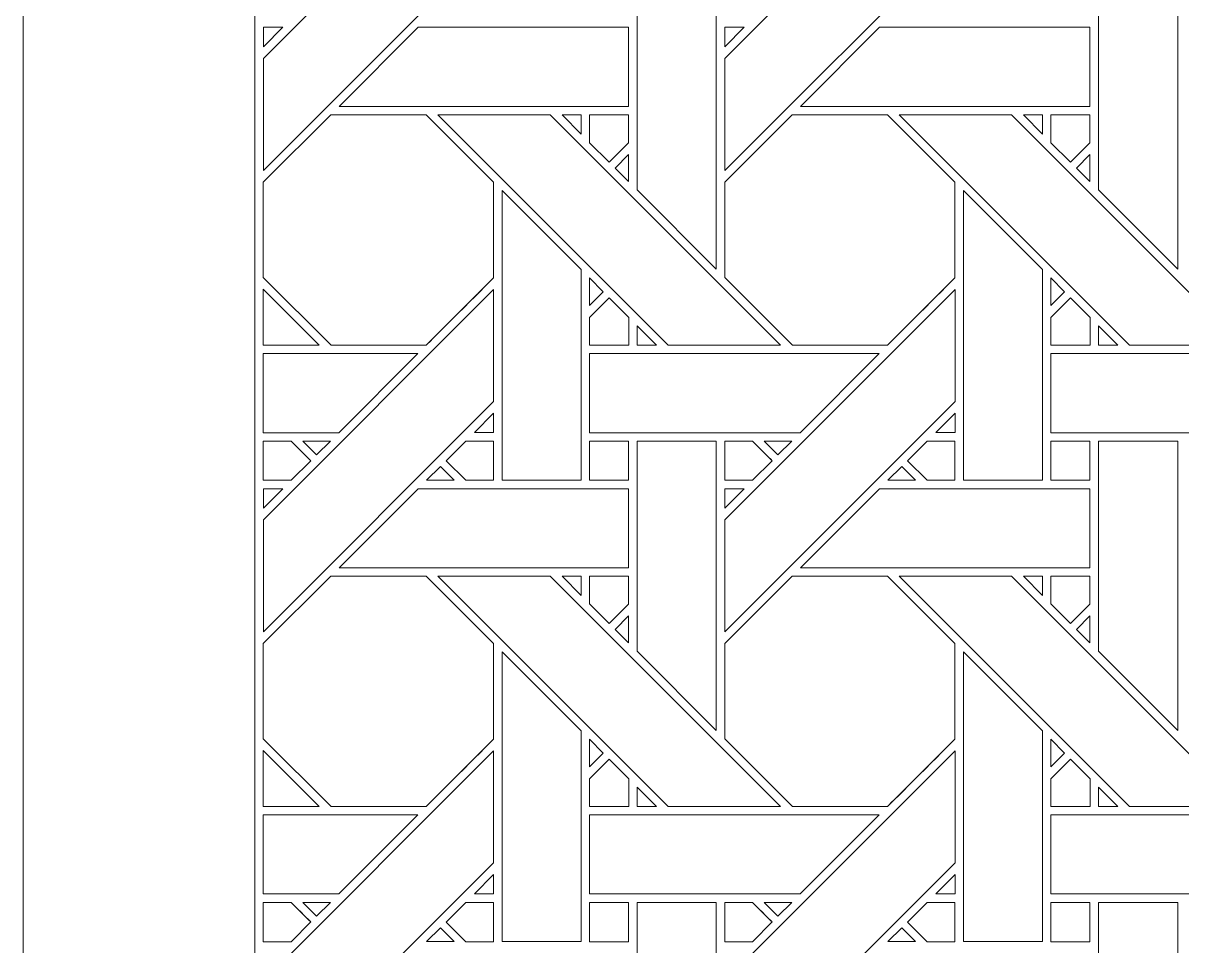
# Model space of a CAD drawing. Header units: inches. Extents: x 7.38 to 17.38, y 5.09 to 13.09.
# Drawn here: x 7.383 to 9.766, y 7.148 to 9.046 of the extents above; entities that cross this region are included whole.
import ezdxf

# ---------------------------------------------------------------- set-up
doc = ezdxf.new("R2010")
doc.units = ezdxf.units.IN
doc.header["$MEASUREMENT"] = 0
doc.layers.add('Design', color=7, linetype='Continuous', lineweight=0)

msp = doc.modelspace()

# ---------------------------------------------------------------- linework, layer by layer
at = {"layer": 'Design'}
for points, knots in [([(7.3829, 13.0948), (7.3829, 13.0948), (7.3829, 5.0948), (7.3829, 5.0948), (7.3829, 5.0948), (17.3829, 5.0948), (17.3829, 5.0948), (17.3829, 5.0948), (17.3829, 13.0948), (17.3829, 13.0948), (17.3829, 13.0948), (7.3829, 13.0948), (7.3829, 13.0948)], [0, 0, 0, 0, 1, 1, 1, 2, 2, 2, 3, 3, 3, 4, 4, 4, 4]), ([(7.8596, 12.6686), (7.8596, 12.6686), (7.8596, 5.5209), (7.8596, 5.5209), (7.8596, 5.5209), (16.9061, 5.5209), (16.9061, 5.5209), (16.9061, 5.5209), (16.9061, 12.6686), (16.9061, 12.6686), (16.9061, 12.6686), (7.8596, 12.6686), (7.8596, 12.6686)], [0, 0, 0, 0, 1, 1, 1, 2, 2, 2, 3, 3, 3, 4, 4, 4, 4]), ([(8.3504, 9.4467), (8.3504, 9.4467), (8.3504, 9.2166), (8.3504, 9.2166), (8.3504, 9.2166), (7.8768, 8.743), (7.8768, 8.743), (7.8768, 8.743), (7.8768, 8.9731), (7.8768, 8.9731), (7.8768, 8.9731), (8.3504, 9.4467), (8.3504, 9.4467)], [0, 0, 0, 0, 1, 1, 1, 2, 2, 2, 3, 3, 3, 4, 4, 4, 4]), ([(8.8255, 8.9731), (8.8255, 8.9731), (9.2992, 9.4467), (9.2992, 9.4467), (9.2992, 9.4467), (9.2992, 9.2166), (9.2992, 9.2166), (9.2992, 9.2166), (8.8255, 8.743), (8.8255, 8.743), (8.8255, 8.743), (8.8255, 8.9731), (8.8255, 8.9731)], [0, 0, 0, 0, 1, 1, 1, 2, 2, 2, 3, 3, 3, 4, 4, 4, 4]), ([(8.8083, 9.1352), (8.8083, 9.1352), (8.8083, 8.5401), (8.8083, 8.5401), (8.8083, 8.5401), (8.6454, 8.703), (8.6454, 8.703), (8.6454, 8.703), (8.6454, 9.1352), (8.6454, 9.1352), (8.6454, 9.1352), (8.8083, 9.1352), (8.8083, 9.1352)], [0, 0, 0, 0, 1, 1, 1, 2, 2, 2, 3, 3, 3, 4, 4, 4, 4]), ([(9.7571, 9.1352), (9.7571, 9.1352), (9.7571, 8.5401), (9.7571, 8.5401), (9.7571, 8.5401), (9.5942, 8.703), (9.5942, 8.703), (9.5942, 8.703), (9.5942, 9.1352), (9.5942, 9.1352), (9.5942, 9.1352), (9.7571, 9.1352), (9.7571, 9.1352)], [0, 0, 0, 0, 1, 1, 1, 2, 2, 2, 3, 3, 3, 4, 4, 4, 4]), ([(7.8768, 8.9975), (7.8768, 8.9975), (7.8768, 9.0373), (7.8768, 9.0373), (7.8768, 9.0373), (7.9166, 9.0373), (7.9166, 9.0373), (7.9166, 9.0373), (7.8768, 8.9975), (7.8768, 8.9975)], [0, 0, 0, 0, 1, 1, 1, 2, 2, 2, 3, 3, 3, 3]), ([(8.6279, 9.0373), (8.6279, 9.0373), (8.6279, 8.8745), (8.6279, 8.8745), (8.6279, 8.8745), (8.0326, 8.8745), (8.0326, 8.8745), (8.0326, 8.8745), (8.1954, 9.0373), (8.1954, 9.0373), (8.1954, 9.0373), (8.6279, 9.0373), (8.6279, 9.0373)], [0, 0, 0, 0, 1, 1, 1, 2, 2, 2, 3, 3, 3, 4, 4, 4, 4]), ([(8.8653, 9.0373), (8.8653, 9.0373), (8.8255, 8.9975), (8.8255, 8.9975), (8.8255, 8.9975), (8.8255, 9.0373), (8.8255, 9.0373), (8.8255, 9.0373), (8.8653, 9.0373), (8.8653, 9.0373)], [0, 0, 0, 0, 1, 1, 1, 2, 2, 2, 3, 3, 3, 3]), ([(9.1442, 9.0373), (9.1442, 9.0373), (9.5766, 9.0373), (9.5766, 9.0373), (9.5766, 9.0373), (9.5766, 8.8745), (9.5766, 8.8745), (9.5766, 8.8745), (8.9813, 8.8745), (8.9813, 8.8745), (8.9813, 8.8745), (9.1442, 9.0373), (9.1442, 9.0373)], [0, 0, 0, 0, 1, 1, 1, 2, 2, 2, 3, 3, 3, 4, 4, 4, 4]), ([(8.0154, 8.8573), (8.0154, 8.8573), (8.2116, 8.8573), (8.2116, 8.8573), (8.2116, 8.8573), (8.3504, 8.7186), (8.3504, 8.7186), (8.3504, 8.7186), (8.3504, 8.5224), (8.3504, 8.5224), (8.3326, 8.5044), (8.2207, 8.3927), (8.2117, 8.3837), (8.2117, 8.3837), (8.016, 8.3837), (8.016, 8.3837), (8.016, 8.3837), (7.8767, 8.5229), (7.8767, 8.5229), (7.8767, 8.5229), (7.8767, 8.7186), (7.8767, 8.7186), (7.8767, 8.7186), (8.0154, 8.8573), (8.0154, 8.8573)], [0, 0, 0, 0, 1, 1, 1, 2, 2, 2, 3, 3, 3, 4, 4, 4, 5, 5, 5, 6, 6, 6, 7, 7, 7, 8, 8, 8, 8]), ([(7.8767, 8.7186), (7.8767, 8.7186), (8.0154, 8.8573), (8.0154, 8.8573), (8.0154, 8.8573), (8.2116, 8.8573), (8.2116, 8.8573), (8.2116, 8.8573), (8.3504, 8.7186), (8.3504, 8.7186), (8.3504, 8.7186), (8.3504, 8.5224), (8.3504, 8.5224), (8.3324, 8.5042), (8.2205, 8.3925), (8.2117, 8.3837), (8.2117, 8.3837), (8.016, 8.3837), (8.016, 8.3837), (8.016, 8.3837), (7.8767, 8.5229), (7.8767, 8.5229), (7.8767, 8.5229), (7.8767, 8.7186), (7.8767, 8.7186)], [0, 0, 0, 0, 1, 1, 1, 2, 2, 2, 3, 3, 3, 4, 4, 4, 5, 5, 5, 6, 6, 6, 7, 7, 7, 8, 8, 8, 8]), ([(8.4669, 8.8573), (8.4669, 8.8573), (8.9405, 8.3837), (8.9405, 8.3837), (8.9405, 8.3837), (8.7095, 8.3837), (8.7095, 8.3837), (8.7095, 8.3837), (8.2359, 8.8573), (8.2359, 8.8573), (8.2359, 8.8573), (8.4669, 8.8573), (8.4669, 8.8573)], [0, 0, 0, 0, 1, 1, 1, 2, 2, 2, 3, 3, 3, 4, 4, 4, 4]), ([(8.5304, 8.8573), (8.5304, 8.8573), (8.5304, 8.8175), (8.5304, 8.8175), (8.5304, 8.8175), (8.491, 8.8573), (8.491, 8.8573), (8.491, 8.8573), (8.5304, 8.8573), (8.5304, 8.8573)], [0, 0, 0, 0, 1, 1, 1, 2, 2, 2, 3, 3, 3, 3]), ([(8.6278, 8.8573), (8.6278, 8.8573), (8.6278, 8.7997), (8.6278, 8.7997), (8.6278, 8.7997), (8.5879, 8.7598), (8.5879, 8.7598), (8.5879, 8.7598), (8.5476, 8.8001), (8.5476, 8.8001), (8.5476, 8.8001), (8.5476, 8.8573), (8.5476, 8.8573), (8.5476, 8.8573), (8.6278, 8.8573), (8.6278, 8.8573)], [0, 0, 0, 0, 1, 1, 1, 2, 2, 2, 3, 3, 3, 4, 4, 4, 5, 5, 5, 5]), ([(8.5879, 8.7598), (8.5879, 8.7598), (8.5476, 8.8001), (8.5476, 8.8001), (8.5476, 8.8001), (8.5476, 8.8573), (8.5476, 8.8573), (8.5476, 8.8573), (8.6278, 8.8573), (8.6278, 8.8573), (8.6278, 8.8573), (8.6278, 8.7997), (8.6278, 8.7997), (8.6278, 8.7997), (8.5879, 8.7598), (8.5879, 8.7598)], [0, 0, 0, 0, 1, 1, 1, 2, 2, 2, 3, 3, 3, 4, 4, 4, 5, 5, 5, 5]), ([(8.9642, 8.8573), (8.9642, 8.8573), (9.1604, 8.8573), (9.1604, 8.8573), (9.1604, 8.8573), (9.2991, 8.7186), (9.2991, 8.7186), (9.2991, 8.7186), (9.2991, 8.5224), (9.2991, 8.5224), (9.2813, 8.5045), (9.1694, 8.3927), (9.1604, 8.3837), (9.1604, 8.3837), (8.9647, 8.3837), (8.9647, 8.3837), (8.9647, 8.3837), (8.8255, 8.5229), (8.8255, 8.5229), (8.8255, 8.5229), (8.8255, 8.7186), (8.8255, 8.7186), (8.8255, 8.7186), (8.9642, 8.8573), (8.9642, 8.8573)], [0, 0, 0, 0, 1, 1, 1, 2, 2, 2, 3, 3, 3, 4, 4, 4, 5, 5, 5, 6, 6, 6, 7, 7, 7, 8, 8, 8, 8]), ([(8.8255, 8.7186), (8.8255, 8.7186), (8.9642, 8.8573), (8.9642, 8.8573), (8.9642, 8.8573), (9.1604, 8.8573), (9.1604, 8.8573), (9.1604, 8.8573), (9.2991, 8.7186), (9.2991, 8.7186), (9.2991, 8.7186), (9.2991, 8.5224), (9.2991, 8.5224), (9.2811, 8.5043), (9.1692, 8.3926), (9.1604, 8.3837), (9.1604, 8.3837), (8.9647, 8.3837), (8.9647, 8.3837), (8.9647, 8.3837), (8.8255, 8.5229), (8.8255, 8.5229), (8.8255, 8.5229), (8.8255, 8.7186), (8.8255, 8.7186)], [0, 0, 0, 0, 1, 1, 1, 2, 2, 2, 3, 3, 3, 4, 4, 4, 5, 5, 5, 6, 6, 6, 7, 7, 7, 8, 8, 8, 8]), ([(9.4156, 8.8573), (9.4156, 8.8573), (9.8892, 8.3837), (9.8892, 8.3837), (9.8892, 8.3837), (9.6582, 8.3837), (9.6582, 8.3837), (9.6582, 8.3837), (9.1846, 8.8573), (9.1846, 8.8573), (9.1846, 8.8573), (9.4156, 8.8573), (9.4156, 8.8573)], [0, 0, 0, 0, 1, 1, 1, 2, 2, 2, 3, 3, 3, 4, 4, 4, 4]), ([(9.4791, 8.8573), (9.4791, 8.8573), (9.4791, 8.8175), (9.4791, 8.8175), (9.4791, 8.8175), (9.4397, 8.8573), (9.4397, 8.8573), (9.4397, 8.8573), (9.4791, 8.8573), (9.4791, 8.8573)], [0, 0, 0, 0, 1, 1, 1, 2, 2, 2, 3, 3, 3, 3]), ([(9.5766, 8.8573), (9.5766, 8.8573), (9.5766, 8.7997), (9.5766, 8.7997), (9.5766, 8.7997), (9.5366, 8.7598), (9.5366, 8.7598), (9.5366, 8.7598), (9.4963, 8.8001), (9.4963, 8.8001), (9.4963, 8.8001), (9.4963, 8.8573), (9.4963, 8.8573), (9.4963, 8.8573), (9.5766, 8.8573), (9.5766, 8.8573)], [0, 0, 0, 0, 1, 1, 1, 2, 2, 2, 3, 3, 3, 4, 4, 4, 5, 5, 5, 5]), ([(9.5366, 8.7598), (9.5366, 8.7598), (9.4963, 8.8001), (9.4963, 8.8001), (9.4963, 8.8001), (9.4963, 8.8573), (9.4963, 8.8573), (9.4963, 8.8573), (9.5766, 8.8573), (9.5766, 8.8573), (9.5766, 8.8573), (9.5766, 8.7997), (9.5766, 8.7997), (9.5766, 8.7997), (9.5366, 8.7598), (9.5366, 8.7598)], [0, 0, 0, 0, 1, 1, 1, 2, 2, 2, 3, 3, 3, 4, 4, 4, 5, 5, 5, 5]), ([(8.6279, 8.7755), (8.6279, 8.7755), (8.6279, 8.7203), (8.6279, 8.7203), (8.6279, 8.7203), (8.6001, 8.7477), (8.6001, 8.7477), (8.6001, 8.7477), (8.6279, 8.7755), (8.6279, 8.7755)], [0, 0, 0, 0, 1, 1, 1, 2, 2, 2, 3, 3, 3, 3]), ([(9.5766, 8.7755), (9.5766, 8.7755), (9.5766, 8.7203), (9.5766, 8.7203), (9.5766, 8.7203), (9.5488, 8.7477), (9.5488, 8.7477), (9.5488, 8.7477), (9.5766, 8.7755), (9.5766, 8.7755)], [0, 0, 0, 0, 1, 1, 1, 2, 2, 2, 3, 3, 3, 3]), ([(8.5303, 8.5394), (8.5303, 8.5394), (8.5303, 8.1057), (8.5303, 8.1057), (8.5303, 8.1057), (8.3676, 8.1057), (8.3676, 8.1057), (8.3676, 8.1057), (8.3676, 8.7015), (8.3676, 8.7015), (8.3676, 8.7015), (8.5303, 8.5394), (8.5303, 8.5394)], [0, 0, 0, 0, 1, 1, 1, 2, 2, 2, 3, 3, 3, 4, 4, 4, 4]), ([(9.4791, 8.5394), (9.4791, 8.5394), (9.4791, 8.1057), (9.4791, 8.1057), (9.4791, 8.1057), (9.3163, 8.1057), (9.3163, 8.1057), (9.3163, 8.1057), (9.3163, 8.7015), (9.3163, 8.7015), (9.3163, 8.7015), (9.4791, 8.5394), (9.4791, 8.5394)], [0, 0, 0, 0, 1, 1, 1, 2, 2, 2, 3, 3, 3, 4, 4, 4, 4]), ([(8.5476, 8.4651), (8.5476, 8.4651), (8.5476, 8.5219), (8.5476, 8.5219), (8.5476, 8.5219), (8.5758, 8.4933), (8.5758, 8.4933), (8.5758, 8.4933), (8.5476, 8.4651), (8.5476, 8.4651)], [0, 0, 0, 0, 1, 1, 1, 2, 2, 2, 3, 3, 3, 3]), ([(9.4964, 8.4651), (9.4964, 8.4651), (9.4964, 8.5219), (9.4964, 8.5219), (9.4964, 8.5219), (9.5246, 8.4933), (9.5246, 8.4933), (9.5246, 8.4933), (9.4964, 8.4651), (9.4964, 8.4651)], [0, 0, 0, 0, 1, 1, 1, 2, 2, 2, 3, 3, 3, 3]), ([(7.9918, 8.3837), (7.9918, 8.3837), (7.8767, 8.3837), (7.8767, 8.3837), (7.8767, 8.3837), (7.8767, 8.4987), (7.8767, 8.4987), (7.8767, 8.4987), (7.9918, 8.3837), (7.9918, 8.3837)], [0, 0, 0, 0, 1, 1, 1, 2, 2, 2, 3, 3, 3, 3]), ([(8.3504, 8.498), (8.3504, 8.498), (8.3504, 8.2679), (8.3504, 8.2679), (8.3504, 8.2679), (7.8768, 7.7943), (7.8768, 7.7943), (7.8768, 7.7943), (7.8768, 8.0244), (7.8768, 8.0244), (7.8768, 8.0244), (8.3504, 8.498), (8.3504, 8.498)], [0, 0, 0, 0, 1, 1, 1, 2, 2, 2, 3, 3, 3, 4, 4, 4, 4]), ([(8.8255, 8.0244), (8.8255, 8.0244), (9.2992, 8.498), (9.2992, 8.498), (9.2992, 8.498), (9.2992, 8.2679), (9.2992, 8.2679), (9.2992, 8.2679), (8.8255, 7.7943), (8.8255, 7.7943), (8.8255, 7.7943), (8.8255, 8.0244), (8.8255, 8.0244)], [0, 0, 0, 0, 1, 1, 1, 2, 2, 2, 3, 3, 3, 4, 4, 4, 4]), ([(8.5476, 8.3834), (8.5476, 8.3834), (8.5476, 8.4407), (8.5476, 8.4407), (8.5476, 8.4407), (8.5879, 8.4811), (8.5879, 8.4811), (8.5879, 8.4811), (8.6282, 8.4407), (8.6282, 8.4407), (8.6282, 8.4407), (8.6282, 8.3834), (8.6282, 8.3834), (8.6282, 8.3834), (8.5476, 8.3834), (8.5476, 8.3834)], [0, 0, 0, 0, 1, 1, 1, 2, 2, 2, 3, 3, 3, 4, 4, 4, 5, 5, 5, 5]), ([(8.5879, 8.4811), (8.5879, 8.4811), (8.6282, 8.4407), (8.6282, 8.4407), (8.6282, 8.4407), (8.6282, 8.3834), (8.6282, 8.3834), (8.6282, 8.3834), (8.5476, 8.3834), (8.5476, 8.3834), (8.5476, 8.3834), (8.5476, 8.4407), (8.5476, 8.4407), (8.5476, 8.4407), (8.5879, 8.4811), (8.5879, 8.4811)], [0, 0, 0, 0, 1, 1, 1, 2, 2, 2, 3, 3, 3, 4, 4, 4, 5, 5, 5, 5]), ([(9.4963, 8.3834), (9.4963, 8.3834), (9.4963, 8.4407), (9.4963, 8.4407), (9.4963, 8.4407), (9.5367, 8.4811), (9.5367, 8.4811), (9.5367, 8.4811), (9.577, 8.4407), (9.577, 8.4407), (9.577, 8.4407), (9.577, 8.3834), (9.577, 8.3834), (9.577, 8.3834), (9.4963, 8.3834), (9.4963, 8.3834)], [0, 0, 0, 0, 1, 1, 1, 2, 2, 2, 3, 3, 3, 4, 4, 4, 5, 5, 5, 5]), ([(9.5367, 8.4811), (9.5367, 8.4811), (9.577, 8.4407), (9.577, 8.4407), (9.577, 8.4407), (9.577, 8.3834), (9.577, 8.3834), (9.577, 8.3834), (9.4963, 8.3834), (9.4963, 8.3834), (9.4963, 8.3834), (9.4963, 8.4407), (9.4963, 8.4407), (9.4963, 8.4407), (9.5367, 8.4811), (9.5367, 8.4811)], [0, 0, 0, 0, 1, 1, 1, 2, 2, 2, 3, 3, 3, 4, 4, 4, 5, 5, 5, 5]), ([(8.6455, 8.3837), (8.6455, 8.3837), (8.6455, 8.4235), (8.6455, 8.4235), (8.6455, 8.4235), (8.6853, 8.3837), (8.6853, 8.3837), (8.6853, 8.3837), (8.6455, 8.3837), (8.6455, 8.3837)], [0, 0, 0, 0, 1, 1, 1, 2, 2, 2, 3, 3, 3, 3]), ([(9.5943, 8.3837), (9.5943, 8.3837), (9.5943, 8.4235), (9.5943, 8.4235), (9.5943, 8.4235), (9.634, 8.3837), (9.634, 8.3837), (9.634, 8.3837), (9.5943, 8.3837), (9.5943, 8.3837)], [0, 0, 0, 0, 1, 1, 1, 2, 2, 2, 3, 3, 3, 3]), ([(8.1946, 8.3664), (8.1946, 8.3664), (8.0319, 8.2037), (8.0319, 8.2037), (8.0319, 8.2037), (7.8767, 8.2037), (7.8767, 8.2037), (7.8767, 8.2037), (7.8767, 8.3664), (7.8767, 8.3664), (7.8767, 8.3664), (8.1946, 8.3664), (8.1946, 8.3664)], [0, 0, 0, 0, 1, 1, 1, 2, 2, 2, 3, 3, 3, 4, 4, 4, 4]), ([(8.5476, 8.2037), (8.5476, 8.2037), (8.5476, 8.3664), (8.5476, 8.3664), (8.5476, 8.3664), (9.1433, 8.3664), (9.1433, 8.3664), (9.1433, 8.3664), (8.9806, 8.2037), (8.9806, 8.2037), (8.9806, 8.2037), (8.5476, 8.2037), (8.5476, 8.2037)], [0, 0, 0, 0, 1, 1, 1, 2, 2, 2, 3, 3, 3, 4, 4, 4, 4]), ([(9.4964, 8.2037), (9.4964, 8.2037), (9.4964, 8.3664), (9.4964, 8.3664), (9.4964, 8.3664), (10.0921, 8.3664), (10.0921, 8.3664), (10.0921, 8.3664), (9.9293, 8.2037), (9.9293, 8.2037), (9.9293, 8.2037), (9.4964, 8.2037), (9.4964, 8.2037)], [0, 0, 0, 0, 1, 1, 1, 2, 2, 2, 3, 3, 3, 4, 4, 4, 4]), ([(8.3107, 8.2038), (8.3107, 8.2038), (8.3504, 8.2435), (8.3504, 8.2435), (8.3504, 8.2435), (8.3504, 8.2038), (8.3504, 8.2038), (8.3504, 8.2038), (8.3107, 8.2038), (8.3107, 8.2038)], [0, 0, 0, 0, 1, 1, 1, 2, 2, 2, 3, 3, 3, 3]), ([(9.2594, 8.2038), (9.2594, 8.2038), (9.2992, 8.2435), (9.2992, 8.2435), (9.2992, 8.2435), (9.2992, 8.2038), (9.2992, 8.2038), (9.2992, 8.2038), (9.2594, 8.2038), (9.2594, 8.2038)], [0, 0, 0, 0, 1, 1, 1, 2, 2, 2, 3, 3, 3, 3]), ([(7.9338, 8.1865), (7.9389, 8.1813), (7.9697, 8.1505), (7.9741, 8.1461), (7.9741, 8.1461), (7.9337, 8.1057), (7.9337, 8.1057), (7.9337, 8.1057), (7.8767, 8.1057), (7.8767, 8.1057), (7.8767, 8.1057), (7.8767, 8.1865), (7.8767, 8.1865), (7.8767, 8.1865), (7.9338, 8.1865), (7.9338, 8.1865)], [0, 0, 0, 0, 1, 1, 1, 2, 2, 2, 3, 3, 3, 4, 4, 4, 5, 5, 5, 5]), ([(7.959, 8.1613), (7.959, 8.1613), (7.9741, 8.1461), (7.9741, 8.1461), (7.9741, 8.1461), (7.9337, 8.1057), (7.9337, 8.1057), (7.9337, 8.1057), (7.8767, 8.1057), (7.8767, 8.1057), (7.8767, 8.1057), (7.8767, 8.1865), (7.8767, 8.1865), (7.8767, 8.1865), (7.9338, 8.1865), (7.9338, 8.1865), (7.9393, 8.181), (7.9495, 8.1708), (7.959, 8.1613)], [0, 0, 0, 0, 1, 1, 1, 2, 2, 2, 3, 3, 3, 4, 4, 4, 5, 5, 5, 6, 6, 6, 6]), ([(7.9864, 8.1583), (7.9864, 8.1583), (7.9582, 8.1865), (7.9582, 8.1865), (7.9582, 8.1865), (8.0147, 8.1865), (8.0147, 8.1865), (8.0147, 8.1865), (7.9864, 8.1583), (7.9864, 8.1583)], [0, 0, 0, 0, 1, 1, 1, 2, 2, 2, 3, 3, 3, 3]), ([(8.2933, 8.1057), (8.2933, 8.1057), (8.2529, 8.1461), (8.2529, 8.1461), (8.2529, 8.1461), (8.2933, 8.1865), (8.2933, 8.1865), (8.2933, 8.1865), (8.3504, 8.1865), (8.3504, 8.1865), (8.3504, 8.1865), (8.3504, 8.1057), (8.3504, 8.1057), (8.3504, 8.1057), (8.2933, 8.1057), (8.2933, 8.1057)], [0, 0, 0, 0, 1, 1, 1, 2, 2, 2, 3, 3, 3, 4, 4, 4, 5, 5, 5, 5]), ([(8.3504, 8.1865), (8.3504, 8.1865), (8.3504, 8.1057), (8.3504, 8.1057), (8.3504, 8.1057), (8.2933, 8.1057), (8.2933, 8.1057), (8.2933, 8.1057), (8.2529, 8.1461), (8.2529, 8.1461), (8.2529, 8.1461), (8.2933, 8.1865), (8.2933, 8.1865), (8.2933, 8.1865), (8.3504, 8.1865), (8.3504, 8.1865)], [0, 0, 0, 0, 1, 1, 1, 2, 2, 2, 3, 3, 3, 4, 4, 4, 5, 5, 5, 5]), ([(8.5476, 8.1057), (8.5476, 8.1057), (8.5476, 8.1865), (8.5476, 8.1865), (8.5476, 8.1865), (8.6278, 8.1865), (8.6278, 8.1865), (8.6278, 8.1865), (8.6278, 8.1057), (8.6278, 8.1057), (8.6278, 8.1057), (8.5476, 8.1057), (8.5476, 8.1057)], [0, 0, 0, 0, 1, 1, 1, 2, 2, 2, 3, 3, 3, 4, 4, 4, 4]), ([(8.5476, 8.1865), (8.5476, 8.1865), (8.6278, 8.1865), (8.6278, 8.1865), (8.6278, 8.1865), (8.6278, 8.1057), (8.6278, 8.1057), (8.6278, 8.1057), (8.5476, 8.1057), (8.5476, 8.1057), (8.5476, 8.1057), (8.5476, 8.1865), (8.5476, 8.1865)], [0, 0, 0, 0, 1, 1, 1, 2, 2, 2, 3, 3, 3, 4, 4, 4, 4]), ([(8.8083, 8.1865), (8.8083, 8.1865), (8.8083, 7.5914), (8.8083, 7.5914), (8.8083, 7.5914), (8.6454, 7.7543), (8.6454, 7.7543), (8.6454, 7.7543), (8.6454, 8.1865), (8.6454, 8.1865), (8.6454, 8.1865), (8.8083, 8.1865), (8.8083, 8.1865)], [0, 0, 0, 0, 1, 1, 1, 2, 2, 2, 3, 3, 3, 4, 4, 4, 4]), ([(8.8825, 8.1865), (8.8877, 8.1813), (8.9184, 8.1505), (8.9229, 8.1461), (8.9229, 8.1461), (8.8824, 8.1057), (8.8824, 8.1057), (8.8824, 8.1057), (8.8255, 8.1057), (8.8255, 8.1057), (8.8255, 8.1057), (8.8255, 8.1865), (8.8255, 8.1865), (8.8255, 8.1865), (8.8825, 8.1865), (8.8825, 8.1865)], [0, 0, 0, 0, 1, 1, 1, 2, 2, 2, 3, 3, 3, 4, 4, 4, 5, 5, 5, 5]), ([(8.907, 8.162), (8.907, 8.162), (8.9229, 8.1461), (8.9229, 8.1461), (8.9229, 8.1461), (8.8824, 8.1057), (8.8824, 8.1057), (8.8824, 8.1057), (8.8255, 8.1057), (8.8255, 8.1057), (8.8255, 8.1057), (8.8255, 8.1865), (8.8255, 8.1865), (8.8255, 8.1865), (8.8825, 8.1865), (8.8825, 8.1865), (8.8825, 8.1865), (8.907, 8.162), (8.907, 8.162)], [0, 0, 0, 0, 1, 1, 1, 2, 2, 2, 3, 3, 3, 4, 4, 4, 5, 5, 5, 6, 6, 6, 6]), ([(8.9069, 8.1865), (8.9069, 8.1865), (8.9634, 8.1865), (8.9634, 8.1865), (8.9634, 8.1865), (8.9351, 8.1583), (8.9351, 8.1583), (8.9351, 8.1583), (8.9069, 8.1865), (8.9069, 8.1865)], [0, 0, 0, 0, 1, 1, 1, 2, 2, 2, 3, 3, 3, 3]), ([(9.242, 8.1057), (9.242, 8.1057), (9.2017, 8.1461), (9.2017, 8.1461), (9.2017, 8.1461), (9.2421, 8.1865), (9.2421, 8.1865), (9.2421, 8.1865), (9.2991, 8.1865), (9.2991, 8.1865), (9.2991, 8.1865), (9.2991, 8.1057), (9.2991, 8.1057), (9.2991, 8.1057), (9.242, 8.1057), (9.242, 8.1057)], [0, 0, 0, 0, 1, 1, 1, 2, 2, 2, 3, 3, 3, 4, 4, 4, 5, 5, 5, 5]), ([(9.2017, 8.1461), (9.2017, 8.1461), (9.2421, 8.1865), (9.2421, 8.1865), (9.2421, 8.1865), (9.2991, 8.1865), (9.2991, 8.1865), (9.2991, 8.1865), (9.2991, 8.1057), (9.2991, 8.1057), (9.2991, 8.1057), (9.242, 8.1057), (9.242, 8.1057), (9.242, 8.1057), (9.2017, 8.1461), (9.2017, 8.1461)], [0, 0, 0, 0, 1, 1, 1, 2, 2, 2, 3, 3, 3, 4, 4, 4, 5, 5, 5, 5]), ([(9.4963, 8.1865), (9.4963, 8.1865), (9.5766, 8.1865), (9.5766, 8.1865), (9.5766, 8.1865), (9.5766, 8.1057), (9.5766, 8.1057), (9.5766, 8.1057), (9.4963, 8.1057), (9.4963, 8.1057), (9.4963, 8.1057), (9.4963, 8.1865), (9.4963, 8.1865)], [0, 0, 0, 0, 1, 1, 1, 2, 2, 2, 3, 3, 3, 4, 4, 4, 4]), ([(9.5766, 8.1865), (9.5766, 8.1865), (9.5766, 8.1057), (9.5766, 8.1057), (9.5766, 8.1057), (9.4963, 8.1057), (9.4963, 8.1057), (9.4963, 8.1057), (9.4963, 8.1865), (9.4963, 8.1865), (9.4963, 8.1865), (9.5766, 8.1865), (9.5766, 8.1865)], [0, 0, 0, 0, 1, 1, 1, 2, 2, 2, 3, 3, 3, 4, 4, 4, 4]), ([(9.7571, 8.1865), (9.7571, 8.1865), (9.7571, 7.5914), (9.7571, 7.5914), (9.7571, 7.5914), (9.5942, 7.7543), (9.5942, 7.7543), (9.5942, 7.7543), (9.5942, 8.1865), (9.5942, 8.1865), (9.5942, 8.1865), (9.7571, 8.1865), (9.7571, 8.1865)], [0, 0, 0, 0, 1, 1, 1, 2, 2, 2, 3, 3, 3, 4, 4, 4, 4]), ([(8.2691, 8.1057), (8.2691, 8.1057), (8.2126, 8.1057), (8.2126, 8.1057), (8.2126, 8.1057), (8.2408, 8.1339), (8.2408, 8.1339), (8.2408, 8.1339), (8.2691, 8.1057), (8.2691, 8.1057)], [0, 0, 0, 0, 1, 1, 1, 2, 2, 2, 3, 3, 3, 3]), ([(9.2178, 8.1057), (9.2178, 8.1057), (9.1613, 8.1057), (9.1613, 8.1057), (9.1613, 8.1057), (9.1896, 8.1339), (9.1896, 8.1339), (9.1896, 8.1339), (9.2178, 8.1057), (9.2178, 8.1057)], [0, 0, 0, 0, 1, 1, 1, 2, 2, 2, 3, 3, 3, 3]), ([(7.8768, 8.0487), (7.8768, 8.0487), (7.8768, 8.0885), (7.8768, 8.0885), (7.8768, 8.0885), (7.9166, 8.0885), (7.9166, 8.0885), (7.9166, 8.0885), (7.8768, 8.0487), (7.8768, 8.0487)], [0, 0, 0, 0, 1, 1, 1, 2, 2, 2, 3, 3, 3, 3]), ([(8.6279, 8.0885), (8.6279, 8.0885), (8.6279, 7.9257), (8.6279, 7.9257), (8.6279, 7.9257), (8.0326, 7.9257), (8.0326, 7.9257), (8.0326, 7.9257), (8.1954, 8.0885), (8.1954, 8.0885), (8.1954, 8.0885), (8.6279, 8.0885), (8.6279, 8.0885)], [0, 0, 0, 0, 1, 1, 1, 2, 2, 2, 3, 3, 3, 4, 4, 4, 4]), ([(8.8653, 8.0885), (8.8653, 8.0885), (8.8255, 8.0487), (8.8255, 8.0487), (8.8255, 8.0487), (8.8255, 8.0885), (8.8255, 8.0885), (8.8255, 8.0885), (8.8653, 8.0885), (8.8653, 8.0885)], [0, 0, 0, 0, 1, 1, 1, 2, 2, 2, 3, 3, 3, 3]), ([(9.1442, 8.0885), (9.1442, 8.0885), (9.5766, 8.0885), (9.5766, 8.0885), (9.5766, 8.0885), (9.5766, 7.9257), (9.5766, 7.9257), (9.5766, 7.9257), (8.9813, 7.9257), (8.9813, 7.9257), (8.9813, 7.9257), (9.1442, 8.0885), (9.1442, 8.0885)], [0, 0, 0, 0, 1, 1, 1, 2, 2, 2, 3, 3, 3, 4, 4, 4, 4]), ([(8.0154, 7.9086), (8.0154, 7.9086), (8.2116, 7.9086), (8.2116, 7.9086), (8.2116, 7.9086), (8.3504, 7.7699), (8.3504, 7.7699), (8.3504, 7.7699), (8.3504, 7.5737), (8.3504, 7.5737), (8.3326, 7.5557), (8.2207, 7.444), (8.2117, 7.435), (8.2117, 7.435), (8.016, 7.435), (8.016, 7.435), (8.016, 7.435), (7.8767, 7.5742), (7.8767, 7.5742), (7.8767, 7.5742), (7.8767, 7.7699), (7.8767, 7.7699), (7.8767, 7.7699), (8.0154, 7.9086), (8.0154, 7.9086)], [0, 0, 0, 0, 1, 1, 1, 2, 2, 2, 3, 3, 3, 4, 4, 4, 5, 5, 5, 6, 6, 6, 7, 7, 7, 8, 8, 8, 8]), ([(7.8767, 7.7699), (7.8767, 7.7699), (8.0154, 7.9086), (8.0154, 7.9086), (8.0154, 7.9086), (8.2116, 7.9086), (8.2116, 7.9086), (8.2116, 7.9086), (8.3504, 7.7699), (8.3504, 7.7699), (8.3504, 7.7699), (8.3504, 7.5737), (8.3504, 7.5737), (8.3324, 7.5555), (8.2205, 7.4438), (8.2117, 7.435), (8.2117, 7.435), (8.016, 7.435), (8.016, 7.435), (8.016, 7.435), (7.8767, 7.5742), (7.8767, 7.5742), (7.8767, 7.5742), (7.8767, 7.7699), (7.8767, 7.7699)], [0, 0, 0, 0, 1, 1, 1, 2, 2, 2, 3, 3, 3, 4, 4, 4, 5, 5, 5, 6, 6, 6, 7, 7, 7, 8, 8, 8, 8]), ([(8.4669, 7.9086), (8.4669, 7.9086), (8.9405, 7.435), (8.9405, 7.435), (8.9405, 7.435), (8.7095, 7.435), (8.7095, 7.435), (8.7095, 7.435), (8.2359, 7.9086), (8.2359, 7.9086), (8.2359, 7.9086), (8.4669, 7.9086), (8.4669, 7.9086)], [0, 0, 0, 0, 1, 1, 1, 2, 2, 2, 3, 3, 3, 4, 4, 4, 4]), ([(8.5304, 7.9086), (8.5304, 7.9086), (8.5304, 7.8688), (8.5304, 7.8688), (8.5304, 7.8688), (8.491, 7.9086), (8.491, 7.9086), (8.491, 7.9086), (8.5304, 7.9086), (8.5304, 7.9086)], [0, 0, 0, 0, 1, 1, 1, 2, 2, 2, 3, 3, 3, 3]), ([(8.6278, 7.9086), (8.6278, 7.9086), (8.6278, 7.851), (8.6278, 7.851), (8.6278, 7.851), (8.5879, 7.8111), (8.5879, 7.8111), (8.5879, 7.8111), (8.5476, 7.8514), (8.5476, 7.8514), (8.5476, 7.8514), (8.5476, 7.9086), (8.5476, 7.9086), (8.5476, 7.9086), (8.6278, 7.9086), (8.6278, 7.9086)], [0, 0, 0, 0, 1, 1, 1, 2, 2, 2, 3, 3, 3, 4, 4, 4, 5, 5, 5, 5]), ([(8.5879, 7.8111), (8.5879, 7.8111), (8.5476, 7.8514), (8.5476, 7.8514), (8.5476, 7.8514), (8.5476, 7.9086), (8.5476, 7.9086), (8.5476, 7.9086), (8.6278, 7.9086), (8.6278, 7.9086), (8.6278, 7.9086), (8.6278, 7.851), (8.6278, 7.851), (8.6278, 7.851), (8.5879, 7.8111), (8.5879, 7.8111)], [0, 0, 0, 0, 1, 1, 1, 2, 2, 2, 3, 3, 3, 4, 4, 4, 5, 5, 5, 5]), ([(8.9642, 7.9086), (8.9642, 7.9086), (9.1604, 7.9086), (9.1604, 7.9086), (9.1604, 7.9086), (9.2991, 7.7699), (9.2991, 7.7699), (9.2991, 7.7699), (9.2991, 7.5737), (9.2991, 7.5737), (9.2813, 7.5557), (9.1694, 7.444), (9.1604, 7.435), (9.1604, 7.435), (8.9647, 7.435), (8.9647, 7.435), (8.9647, 7.435), (8.8255, 7.5742), (8.8255, 7.5742), (8.8255, 7.5742), (8.8255, 7.7699), (8.8255, 7.7699), (8.8255, 7.7699), (8.9642, 7.9086), (8.9642, 7.9086)], [0, 0, 0, 0, 1, 1, 1, 2, 2, 2, 3, 3, 3, 4, 4, 4, 5, 5, 5, 6, 6, 6, 7, 7, 7, 8, 8, 8, 8]), ([(8.8255, 7.7699), (8.8255, 7.7699), (8.9642, 7.9086), (8.9642, 7.9086), (8.9642, 7.9086), (9.1604, 7.9086), (9.1604, 7.9086), (9.1604, 7.9086), (9.2991, 7.7699), (9.2991, 7.7699), (9.2991, 7.7699), (9.2991, 7.5737), (9.2991, 7.5737), (9.2812, 7.5556), (9.1693, 7.4439), (9.1604, 7.435), (9.1604, 7.435), (8.9647, 7.435), (8.9647, 7.435), (8.9647, 7.435), (8.8255, 7.5742), (8.8255, 7.5742), (8.8255, 7.5742), (8.8255, 7.7699), (8.8255, 7.7699)], [0, 0, 0, 0, 1, 1, 1, 2, 2, 2, 3, 3, 3, 4, 4, 4, 5, 5, 5, 6, 6, 6, 7, 7, 7, 8, 8, 8, 8]), ([(9.4156, 7.9086), (9.4156, 7.9086), (9.8892, 7.435), (9.8892, 7.435), (9.8892, 7.435), (9.6582, 7.435), (9.6582, 7.435), (9.6582, 7.435), (9.1846, 7.9086), (9.1846, 7.9086), (9.1846, 7.9086), (9.4156, 7.9086), (9.4156, 7.9086)], [0, 0, 0, 0, 1, 1, 1, 2, 2, 2, 3, 3, 3, 4, 4, 4, 4]), ([(9.4791, 7.9086), (9.4791, 7.9086), (9.4791, 7.8688), (9.4791, 7.8688), (9.4791, 7.8688), (9.4397, 7.9086), (9.4397, 7.9086), (9.4397, 7.9086), (9.4791, 7.9086), (9.4791, 7.9086)], [0, 0, 0, 0, 1, 1, 1, 2, 2, 2, 3, 3, 3, 3]), ([(9.5766, 7.9086), (9.5766, 7.9086), (9.5766, 7.851), (9.5766, 7.851), (9.5766, 7.851), (9.5366, 7.8111), (9.5366, 7.8111), (9.5366, 7.8111), (9.4963, 7.8514), (9.4963, 7.8514), (9.4963, 7.8514), (9.4963, 7.9086), (9.4963, 7.9086), (9.4963, 7.9086), (9.5766, 7.9086), (9.5766, 7.9086)], [0, 0, 0, 0, 1, 1, 1, 2, 2, 2, 3, 3, 3, 4, 4, 4, 5, 5, 5, 5]), ([(9.5366, 7.8111), (9.5366, 7.8111), (9.4963, 7.8514), (9.4963, 7.8514), (9.4963, 7.8514), (9.4963, 7.9086), (9.4963, 7.9086), (9.4963, 7.9086), (9.5766, 7.9086), (9.5766, 7.9086), (9.5766, 7.9086), (9.5766, 7.851), (9.5766, 7.851), (9.5766, 7.851), (9.5366, 7.8111), (9.5366, 7.8111)], [0, 0, 0, 0, 1, 1, 1, 2, 2, 2, 3, 3, 3, 4, 4, 4, 5, 5, 5, 5]), ([(8.6279, 7.8268), (8.6279, 7.8268), (8.6279, 7.7716), (8.6279, 7.7716), (8.6279, 7.7716), (8.6001, 7.799), (8.6001, 7.799), (8.6001, 7.799), (8.6279, 7.8268), (8.6279, 7.8268)], [0, 0, 0, 0, 1, 1, 1, 2, 2, 2, 3, 3, 3, 3]), ([(9.5766, 7.8268), (9.5766, 7.8268), (9.5766, 7.7716), (9.5766, 7.7716), (9.5766, 7.7716), (9.5488, 7.799), (9.5488, 7.799), (9.5488, 7.799), (9.5766, 7.8268), (9.5766, 7.8268)], [0, 0, 0, 0, 1, 1, 1, 2, 2, 2, 3, 3, 3, 3]), ([(8.5303, 7.5906), (8.5303, 7.5906), (8.5303, 7.157), (8.5303, 7.157), (8.5303, 7.157), (8.3676, 7.157), (8.3676, 7.157), (8.3676, 7.157), (8.3676, 7.7528), (8.3676, 7.7528), (8.3676, 7.7528), (8.5303, 7.5906), (8.5303, 7.5906)], [0, 0, 0, 0, 1, 1, 1, 2, 2, 2, 3, 3, 3, 4, 4, 4, 4]), ([(9.4791, 7.5906), (9.4791, 7.5906), (9.4791, 7.157), (9.4791, 7.157), (9.4791, 7.157), (9.3163, 7.157), (9.3163, 7.157), (9.3163, 7.157), (9.3163, 7.7528), (9.3163, 7.7528), (9.3163, 7.7528), (9.4791, 7.5906), (9.4791, 7.5906)], [0, 0, 0, 0, 1, 1, 1, 2, 2, 2, 3, 3, 3, 4, 4, 4, 4]), ([(8.5476, 7.5164), (8.5476, 7.5164), (8.5476, 7.5732), (8.5476, 7.5732), (8.5476, 7.5732), (8.5758, 7.5446), (8.5758, 7.5446), (8.5758, 7.5446), (8.5476, 7.5164), (8.5476, 7.5164)], [0, 0, 0, 0, 1, 1, 1, 2, 2, 2, 3, 3, 3, 3]), ([(9.4964, 7.5164), (9.4964, 7.5164), (9.4964, 7.5732), (9.4964, 7.5732), (9.4964, 7.5732), (9.5246, 7.5446), (9.5246, 7.5446), (9.5246, 7.5446), (9.4964, 7.5164), (9.4964, 7.5164)], [0, 0, 0, 0, 1, 1, 1, 2, 2, 2, 3, 3, 3, 3]), ([(7.9918, 7.435), (7.9918, 7.435), (7.8767, 7.435), (7.8767, 7.435), (7.8767, 7.435), (7.8767, 7.55), (7.8767, 7.55), (7.8767, 7.55), (7.9918, 7.435), (7.9918, 7.435)], [0, 0, 0, 0, 1, 1, 1, 2, 2, 2, 3, 3, 3, 3]), ([(8.3504, 7.5492), (8.3504, 7.5492), (8.3504, 7.3192), (8.3504, 7.3192), (8.3504, 7.3192), (7.8768, 6.8455), (7.8768, 6.8455), (7.8768, 6.8455), (7.8768, 7.0756), (7.8768, 7.0756), (7.8768, 7.0756), (8.3504, 7.5492), (8.3504, 7.5492)], [0, 0, 0, 0, 1, 1, 1, 2, 2, 2, 3, 3, 3, 4, 4, 4, 4]), ([(8.5476, 7.4347), (8.5476, 7.4347), (8.5476, 7.492), (8.5476, 7.492), (8.5476, 7.492), (8.5879, 7.5323), (8.5879, 7.5323), (8.5879, 7.5323), (8.6282, 7.492), (8.6282, 7.492), (8.6282, 7.492), (8.6282, 7.4347), (8.6282, 7.4347), (8.6282, 7.4347), (8.5476, 7.4347), (8.5476, 7.4347)], [0, 0, 0, 0, 1, 1, 1, 2, 2, 2, 3, 3, 3, 4, 4, 4, 5, 5, 5, 5]), ([(8.5879, 7.5323), (8.5879, 7.5323), (8.6282, 7.492), (8.6282, 7.492), (8.6282, 7.492), (8.6282, 7.4347), (8.6282, 7.4347), (8.6282, 7.4347), (8.5476, 7.4347), (8.5476, 7.4347), (8.5476, 7.4347), (8.5476, 7.492), (8.5476, 7.492), (8.5476, 7.492), (8.5879, 7.5323), (8.5879, 7.5323)], [0, 0, 0, 0, 1, 1, 1, 2, 2, 2, 3, 3, 3, 4, 4, 4, 5, 5, 5, 5]), ([(8.8255, 7.0756), (8.8255, 7.0756), (9.2992, 7.5492), (9.2992, 7.5492), (9.2992, 7.5492), (9.2992, 7.3192), (9.2992, 7.3192), (9.2992, 7.3192), (8.8255, 6.8455), (8.8255, 6.8455), (8.8255, 6.8455), (8.8255, 7.0756), (8.8255, 7.0756)], [0, 0, 0, 0, 1, 1, 1, 2, 2, 2, 3, 3, 3, 4, 4, 4, 4]), ([(9.4963, 7.4347), (9.4963, 7.4347), (9.4963, 7.492), (9.4963, 7.492), (9.4963, 7.492), (9.5367, 7.5323), (9.5367, 7.5323), (9.5367, 7.5323), (9.577, 7.492), (9.577, 7.492), (9.577, 7.492), (9.577, 7.4347), (9.577, 7.4347), (9.577, 7.4347), (9.4963, 7.4347), (9.4963, 7.4347)], [0, 0, 0, 0, 1, 1, 1, 2, 2, 2, 3, 3, 3, 4, 4, 4, 5, 5, 5, 5]), ([(9.5367, 7.5323), (9.5367, 7.5323), (9.577, 7.492), (9.577, 7.492), (9.577, 7.492), (9.577, 7.4347), (9.577, 7.4347), (9.577, 7.4347), (9.4963, 7.4347), (9.4963, 7.4347), (9.4963, 7.4347), (9.4963, 7.492), (9.4963, 7.492), (9.4963, 7.492), (9.5367, 7.5323), (9.5367, 7.5323)], [0, 0, 0, 0, 1, 1, 1, 2, 2, 2, 3, 3, 3, 4, 4, 4, 5, 5, 5, 5]), ([(8.6455, 7.4349), (8.6455, 7.4349), (8.6455, 7.4747), (8.6455, 7.4747), (8.6455, 7.4747), (8.6853, 7.4349), (8.6853, 7.4349), (8.6853, 7.4349), (8.6455, 7.4349), (8.6455, 7.4349)], [0, 0, 0, 0, 1, 1, 1, 2, 2, 2, 3, 3, 3, 3]), ([(9.634, 7.4349), (9.634, 7.4349), (9.5943, 7.4349), (9.5943, 7.4349), (9.5943, 7.4349), (9.5943, 7.4747), (9.5943, 7.4747), (9.5943, 7.4747), (9.634, 7.4349), (9.634, 7.4349)], [0, 0, 0, 0, 1, 1, 1, 2, 2, 2, 3, 3, 3, 3]), ([(8.1946, 7.4177), (8.1946, 7.4177), (8.0319, 7.255), (8.0319, 7.255), (8.0319, 7.255), (7.8767, 7.255), (7.8767, 7.255), (7.8767, 7.255), (7.8767, 7.4177), (7.8767, 7.4177), (7.8767, 7.4177), (8.1946, 7.4177), (8.1946, 7.4177)], [0, 0, 0, 0, 1, 1, 1, 2, 2, 2, 3, 3, 3, 4, 4, 4, 4]), ([(8.5476, 7.255), (8.5476, 7.255), (8.5476, 7.4177), (8.5476, 7.4177), (8.5476, 7.4177), (9.1433, 7.4177), (9.1433, 7.4177), (9.1433, 7.4177), (8.9806, 7.255), (8.9806, 7.255), (8.9806, 7.255), (8.5476, 7.255), (8.5476, 7.255)], [0, 0, 0, 0, 1, 1, 1, 2, 2, 2, 3, 3, 3, 4, 4, 4, 4]), ([(9.4964, 7.255), (9.4964, 7.255), (9.4964, 7.4177), (9.4964, 7.4177), (9.4964, 7.4177), (10.0921, 7.4177), (10.0921, 7.4177), (10.0921, 7.4177), (9.9293, 7.255), (9.9293, 7.255), (9.9293, 7.255), (9.4964, 7.255), (9.4964, 7.255)], [0, 0, 0, 0, 1, 1, 1, 2, 2, 2, 3, 3, 3, 4, 4, 4, 4]), ([(8.3107, 7.255), (8.3107, 7.255), (8.3504, 7.2948), (8.3504, 7.2948), (8.3504, 7.2948), (8.3504, 7.255), (8.3504, 7.255), (8.3504, 7.255), (8.3107, 7.255), (8.3107, 7.255)], [0, 0, 0, 0, 1, 1, 1, 2, 2, 2, 3, 3, 3, 3]), ([(9.2594, 7.255), (9.2594, 7.255), (9.2992, 7.2948), (9.2992, 7.2948), (9.2992, 7.2948), (9.2992, 7.255), (9.2992, 7.255), (9.2992, 7.255), (9.2594, 7.255), (9.2594, 7.255)], [0, 0, 0, 0, 1, 1, 1, 2, 2, 2, 3, 3, 3, 3]), ([(7.9338, 7.2377), (7.9389, 7.2326), (7.9697, 7.2018), (7.9741, 7.1974), (7.9741, 7.1974), (7.9337, 7.1569), (7.9337, 7.1569), (7.9337, 7.1569), (7.8767, 7.1569), (7.8767, 7.1569), (7.8767, 7.1569), (7.8767, 7.2377), (7.8767, 7.2377), (7.8767, 7.2377), (7.9338, 7.2377), (7.9338, 7.2377)], [0, 0, 0, 0, 1, 1, 1, 2, 2, 2, 3, 3, 3, 4, 4, 4, 5, 5, 5, 5]), ([(7.959, 7.2125), (7.959, 7.2125), (7.9741, 7.1974), (7.9741, 7.1974), (7.9741, 7.1974), (7.9337, 7.1569), (7.9337, 7.1569), (7.9337, 7.1569), (7.8767, 7.1569), (7.8767, 7.1569), (7.8767, 7.1569), (7.8767, 7.2377), (7.8767, 7.2377), (7.8767, 7.2377), (7.9338, 7.2377), (7.9338, 7.2377), (7.9393, 7.2323), (7.9496, 7.222), (7.959, 7.2125)], [0, 0, 0, 0, 1, 1, 1, 2, 2, 2, 3, 3, 3, 4, 4, 4, 5, 5, 5, 6, 6, 6, 6]), ([(7.9864, 7.2096), (7.9864, 7.2096), (7.9582, 7.2377), (7.9582, 7.2377), (7.9582, 7.2377), (8.0147, 7.2377), (8.0147, 7.2377), (8.0147, 7.2377), (7.9864, 7.2096), (7.9864, 7.2096)], [0, 0, 0, 0, 1, 1, 1, 2, 2, 2, 3, 3, 3, 3]), ([(8.2933, 7.1569), (8.2933, 7.1569), (8.2529, 7.1973), (8.2529, 7.1973), (8.2529, 7.1973), (8.2933, 7.2377), (8.2933, 7.2377), (8.2933, 7.2377), (8.3504, 7.2377), (8.3504, 7.2377), (8.3504, 7.2377), (8.3504, 7.1569), (8.3504, 7.1569), (8.3504, 7.1569), (8.2933, 7.1569), (8.2933, 7.1569)], [0, 0, 0, 0, 1, 1, 1, 2, 2, 2, 3, 3, 3, 4, 4, 4, 5, 5, 5, 5]), ([(8.3504, 7.2377), (8.3504, 7.2377), (8.3504, 7.1569), (8.3504, 7.1569), (8.3504, 7.1569), (8.2933, 7.1569), (8.2933, 7.1569), (8.2933, 7.1569), (8.2529, 7.1973), (8.2529, 7.1973), (8.2529, 7.1973), (8.2933, 7.2377), (8.2933, 7.2377), (8.2933, 7.2377), (8.3504, 7.2377), (8.3504, 7.2377)], [0, 0, 0, 0, 1, 1, 1, 2, 2, 2, 3, 3, 3, 4, 4, 4, 5, 5, 5, 5]), ([(8.5476, 7.1569), (8.5476, 7.1569), (8.5476, 7.2377), (8.5476, 7.2377), (8.5476, 7.2377), (8.6278, 7.2377), (8.6278, 7.2377), (8.6278, 7.2377), (8.6278, 7.1569), (8.6278, 7.1569), (8.6278, 7.1569), (8.5476, 7.1569), (8.5476, 7.1569)], [0, 0, 0, 0, 1, 1, 1, 2, 2, 2, 3, 3, 3, 4, 4, 4, 4]), ([(8.5476, 7.2377), (8.5476, 7.2377), (8.6278, 7.2377), (8.6278, 7.2377), (8.6278, 7.2377), (8.6278, 7.1569), (8.6278, 7.1569), (8.6278, 7.1569), (8.5476, 7.1569), (8.5476, 7.1569), (8.5476, 7.1569), (8.5476, 7.2377), (8.5476, 7.2377)], [0, 0, 0, 0, 1, 1, 1, 2, 2, 2, 3, 3, 3, 4, 4, 4, 4]), ([(8.8083, 7.2377), (8.8083, 7.2377), (8.8083, 6.6426), (8.8083, 6.6426), (8.8083, 6.6426), (8.6454, 6.8055), (8.6454, 6.8055), (8.6454, 6.8055), (8.6454, 7.2377), (8.6454, 7.2377), (8.6454, 7.2377), (8.8083, 7.2377), (8.8083, 7.2377)], [0, 0, 0, 0, 1, 1, 1, 2, 2, 2, 3, 3, 3, 4, 4, 4, 4]), ([(8.8825, 7.2377), (8.8877, 7.2326), (8.9184, 7.2018), (8.9229, 7.1974), (8.9229, 7.1974), (8.8824, 7.1569), (8.8824, 7.1569), (8.8824, 7.1569), (8.8255, 7.1569), (8.8255, 7.1569), (8.8255, 7.1569), (8.8255, 7.2377), (8.8255, 7.2377), (8.8255, 7.2377), (8.8825, 7.2377), (8.8825, 7.2377)], [0, 0, 0, 0, 1, 1, 1, 2, 2, 2, 3, 3, 3, 4, 4, 4, 5, 5, 5, 5]), ([(8.9229, 7.1974), (8.9229, 7.1974), (8.8824, 7.1569), (8.8824, 7.1569), (8.8824, 7.1569), (8.8255, 7.1569), (8.8255, 7.1569), (8.8255, 7.1569), (8.8255, 7.2377), (8.8255, 7.2377), (8.8255, 7.2377), (8.8825, 7.2377), (8.8825, 7.2377), (8.8879, 7.2324), (8.9187, 7.2015), (8.9229, 7.1974)], [0, 0, 0, 0, 1, 1, 1, 2, 2, 2, 3, 3, 3, 4, 4, 4, 5, 5, 5, 5]), ([(8.9069, 7.2377), (8.9069, 7.2377), (8.9634, 7.2377), (8.9634, 7.2377), (8.9634, 7.2377), (8.9351, 7.2096), (8.9351, 7.2096), (8.9351, 7.2096), (8.9069, 7.2377), (8.9069, 7.2377)], [0, 0, 0, 0, 1, 1, 1, 2, 2, 2, 3, 3, 3, 3]), ([(9.242, 7.1569), (9.242, 7.1569), (9.2017, 7.1973), (9.2017, 7.1973), (9.2017, 7.1973), (9.2421, 7.2377), (9.2421, 7.2377), (9.2421, 7.2377), (9.2991, 7.2377), (9.2991, 7.2377), (9.2991, 7.2377), (9.2991, 7.1569), (9.2991, 7.1569), (9.2991, 7.1569), (9.242, 7.1569), (9.242, 7.1569)], [0, 0, 0, 0, 1, 1, 1, 2, 2, 2, 3, 3, 3, 4, 4, 4, 5, 5, 5, 5]), ([(9.2017, 7.1973), (9.2017, 7.1973), (9.2421, 7.2377), (9.2421, 7.2377), (9.2421, 7.2377), (9.2991, 7.2377), (9.2991, 7.2377), (9.2991, 7.2377), (9.2991, 7.1569), (9.2991, 7.1569), (9.2991, 7.1569), (9.242, 7.1569), (9.242, 7.1569), (9.242, 7.1569), (9.2017, 7.1973), (9.2017, 7.1973)], [0, 0, 0, 0, 1, 1, 1, 2, 2, 2, 3, 3, 3, 4, 4, 4, 5, 5, 5, 5]), ([(9.4963, 7.2377), (9.4963, 7.2377), (9.5766, 7.2377), (9.5766, 7.2377), (9.5766, 7.2377), (9.5766, 7.1569), (9.5766, 7.1569), (9.5766, 7.1569), (9.4963, 7.1569), (9.4963, 7.1569), (9.4963, 7.1569), (9.4963, 7.2377), (9.4963, 7.2377)], [0, 0, 0, 0, 1, 1, 1, 2, 2, 2, 3, 3, 3, 4, 4, 4, 4]), ([(9.5766, 7.2377), (9.5766, 7.2377), (9.5766, 7.1569), (9.5766, 7.1569), (9.5766, 7.1569), (9.4963, 7.1569), (9.4963, 7.1569), (9.4963, 7.1569), (9.4963, 7.2377), (9.4963, 7.2377), (9.4963, 7.2377), (9.5766, 7.2377), (9.5766, 7.2377)], [0, 0, 0, 0, 1, 1, 1, 2, 2, 2, 3, 3, 3, 4, 4, 4, 4]), ([(9.7571, 7.2377), (9.7571, 7.2377), (9.7571, 6.6426), (9.7571, 6.6426), (9.7571, 6.6426), (9.5942, 6.8055), (9.5942, 6.8055), (9.5942, 6.8055), (9.5942, 7.2377), (9.5942, 7.2377), (9.5942, 7.2377), (9.7571, 7.2377), (9.7571, 7.2377)], [0, 0, 0, 0, 1, 1, 1, 2, 2, 2, 3, 3, 3, 4, 4, 4, 4]), ([(8.2691, 7.157), (8.2691, 7.157), (8.2126, 7.157), (8.2126, 7.157), (8.2126, 7.157), (8.2408, 7.1852), (8.2408, 7.1852), (8.2408, 7.1852), (8.2691, 7.157), (8.2691, 7.157)], [0, 0, 0, 0, 1, 1, 1, 2, 2, 2, 3, 3, 3, 3]), ([(9.2178, 7.157), (9.2178, 7.157), (9.1613, 7.157), (9.1613, 7.157), (9.1613, 7.157), (9.1896, 7.1852), (9.1896, 7.1852), (9.1896, 7.1852), (9.2178, 7.157), (9.2178, 7.157)], [0, 0, 0, 0, 1, 1, 1, 2, 2, 2, 3, 3, 3, 3])]:
    msp.add_open_spline(points, degree=3, knots=knots, dxfattribs=at)

doc.saveas('drawing.dxf')
